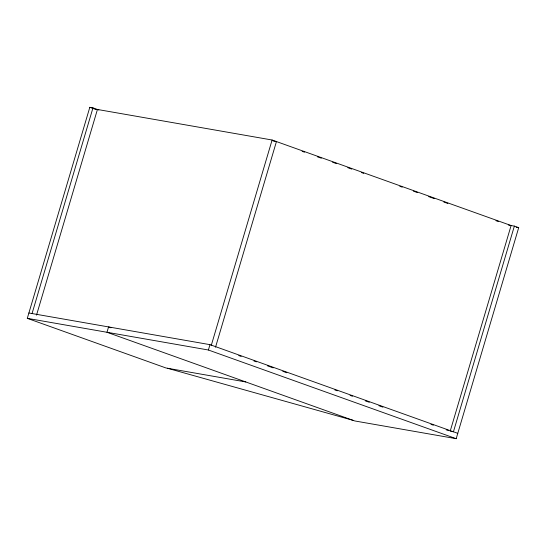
<?xml version="1.0" encoding="UTF-8"?>
<svg xmlns="http://www.w3.org/2000/svg" width="546" height="546" viewBox="0 0 546 546"><rect width="100%" height="100%" fill="white"/><g stroke="black" fill="none" stroke-linecap="round" stroke-linejoin="round"><path stroke-width="0.82" d="M245.796 381.954L166.066 368.004L27.3 318.345L89.81 107.316L92.977 107.869L98.887 109.985M32.057 313.547L92.977 107.869M36.514 315.144L97.441 109.466L272.106 140.008L511.104 225.532L450.177 431.21M27.3 318.345L208.395 350.006L209.985 344.656L457.773 433.333M211.186 345.686L272.106 140.008M215.52 347.236L276.447 141.557L273.082 140.97M110.974 327.784L108.565 326.924L106.982 332.275L354.777 420.952L456.19 438.684L518.7 227.655L514.366 226.105L453.439 431.784L450.928 431.34M508.497 225.075L514.366 226.105M516.188 227.218L518.7 227.655M28.883 312.995L209.985 344.656M167.465 368.257L352.982 420.311M302.109 151.324L304.511 152.184M317.322 156.763L321.328 158.197M332.541 162.21L336.548 163.643M347.754 167.656L351.76 169.089M361.37 172.529L363.772 173.389M399.815 186.288L402.218 187.148M413.431 191.161L417.437 192.595M428.644 196.608L434.254 198.614M443.864 202.047L447.87 203.481M495.918 220.68L498.327 221.54M89.81 107.316L96.226 109.609M238.745 355.548L241.148 356.408M253.965 360.995L256.367 361.855M267.574 365.868L273.184 367.874M282.794 371.307L286.8 372.741M334.848 389.94L337.257 390.8M350.068 395.386L352.47 396.246M365.288 400.832L369.287 402.265M378.904 405.705L382.903 407.139M430.958 424.331L433.36 425.191M446.178 429.777L448.58 430.637M208.395 350.006L456.19 438.684"/></g></svg>
